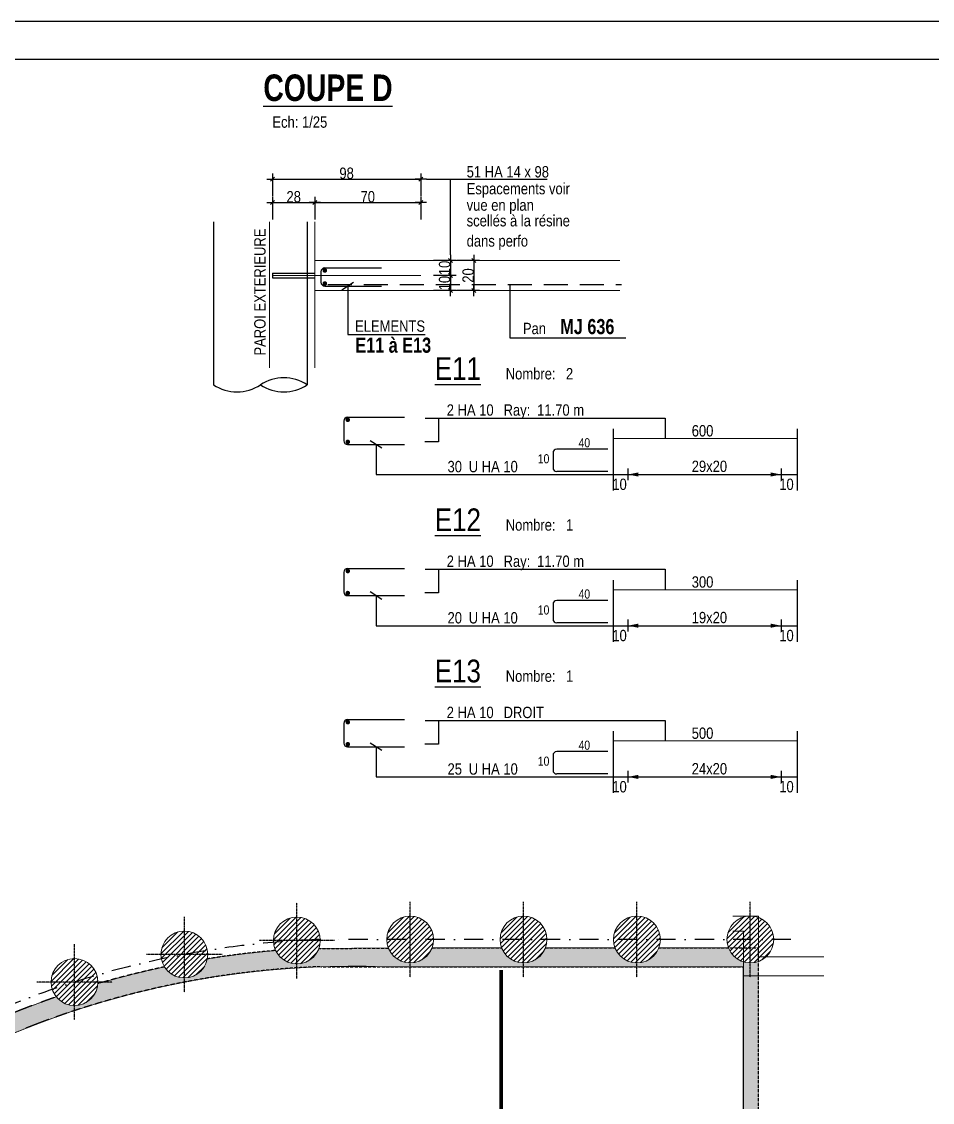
# Model space of a CAD drawing. Header units: metres. Extents: x 33574 to 39801, y -147554 to -143354.
# Drawn here: x 35029 to 36234, y -144783 to -143354 of the extents above; entities that cross this region are included whole.
import ezdxf
from ezdxf.enums import TextEntityAlignment as Align

# ---------------------------------------------------------------- set-up
doc = ezdxf.new("R2010")
doc.units = ezdxf.units.M
doc.header["$PDMODE"] = 65
doc.linetypes.add('INTERROMPU2', pattern=[9.524999999999999, 6.35, -3.175])
doc.linetypes.add('TIRETPTX2', pattern=[50.8, 25.4, -12.7, 0, -12.7])
for name, color, linetype in [('01-Cad  2', 1, 'Continuous'), ('01_ARMA_INF', 50, 'Continuous'), ('01_cote_gen', 4, 'Continuous'), ('01_isolant ext', 2, 'TIRETPTX2'), ('01_linteaux', 3, 'Continuous'), ('01_murs_coup', 5, 'Continuous'), ('01_murs_sup', 2, 'INTERROMPU2'), ('01_poch_murs', 251, 'Continuous'), ('01_sem', 42, 'Continuous'), ('01_texte', 230, 'Continuous'), ('AA_COTES', 2, 'Continuous')]:
    doc.layers.add(name, color=color, linetype=linetype)
doc.layers.add('01_PIEUX', color=5, linetype='Continuous', lineweight=60)
doc.styles.add('ARIAL NA', font='ARIALN.TTF')
doc.styles.add('impact', font='impact.ttf')
doc.styles.add('STYLE2', font='ARIALN.TTF')
doc.dimstyles.new('JB25', dxfattribs={"dimscale": 0.1, "dimtxt": 150, "dimasz": 15, "dimexe": 0.1, "dimexo": 0.1, "dimgap": 0.09, "dimtad": 1, "dimdec": 1, "dimlfac": 0.5, "dimdsep": 46, "dimtxsty": 'STYLE2', "dimblk1": 'BOND_G', "dimblk2": 'BOND_D', "dimsah": 1, "dimcen": 1.5, "dimdle": 0.01, "dimse1": 1, "dimse2": 1, "dimclrd": 4, "dimclre": 2, "dimclrt": 6, "dimazin": 2, "dimtfac": 2.333333333333333, "dimtdec": 1, "dimtix": 1, "dimtmove": 2, "dimatfit": 3, "dimldrblk": 'BOND_G', "dimfxl": 1, "dimtolj": 1, "dimtzin": 0, "dimarcsym": 0})

# ---------------------------------------------------------------- blocks, each defined once
blk = doc.blocks.new('BOND_G')
at = {"layer": 'AA_COTES', "color": 0}
for p, q in [((0, -5), (0, 14.99999999999999)), ((5, 0), (-5, 0)), ((1.767766952966312, 1.767766952966312), (-1.767766952966426, -1.767766952966426))]:
    blk.add_line(p, q, dxfattribs=at)
blk = doc.blocks.new('BOND_D')
at = {"layer": 'AA_COTES', "color": 0}
for p, q in [((5, 0), (-5, 0)), ((-1.767766952966312, -1.767766952966312), (1.767766952966426, 1.767766952966426)), ((0, 5), (0, -15))]:
    blk.add_line(p, q, dxfattribs=at)
blk = doc.blocks.new('*D431')
at = {"layer": '01_cote_gen', "color": 4, "lineweight": -2, "transparency": 16777216}
blk.add_line((35362.11889796138, -143593.0144909245), (35415.11889796138, -143593.0144909245), dxfattribs=at)
at = {"layer": 'DEFPOINTS', "color": 0, "lineweight": 0, "transparency": 16777216}
for p in [(35416.61889796138, -143593.0144909245), (35416.61889796138, -143618.3909674673), (35360.61889796138, -143692.3957639537)]:
    blk.add_point(p, dxfattribs=at)
at = {"layer": '01_cote_gen', "color": 4, "lineweight": -2, "transparency": 16777216, "xscale": 1.5, "yscale": 1.5, "zscale": 1.5, "rotation": 180}
blk.add_blockref('BOND_G', (35360.61889796138, -143593.0144909245), dxfattribs=at)
at = {"layer": '01_cote_gen', "color": 4, "lineweight": -2, "transparency": 16777216, "xscale": 1.5, "yscale": 1.5, "zscale": 1.5}
blk.add_blockref('BOND_D', (35416.61889796138, -143593.0144909245), dxfattribs=at)
at = {"layer": '01_cote_gen', "color": 6, "lineweight": 0, "transparency": 16777216, "insert": (35388.61889796138, -143585.3468961086), "char_height": 15, "attachment_point": 5, "style": 'STYLE2'}
blk.add_mtext('\\A1;28', dxfattribs=at)
blk = doc.blocks.new('*D432')
at = {"layer": '01_cote_gen', "color": 4, "lineweight": -2, "transparency": 16777216}
blk.add_line((35418.11889796138, -143593.0144909245), (35555.11889796137, -143593.0144909245), dxfattribs=at)
at = {"layer": 'DEFPOINTS', "color": 0, "lineweight": 0, "transparency": 16777216}
for p in [(35556.61889796137, -143593.0144909245), (35416.61889796138, -143600.5144909245), (35556.61889796137, -143689.3957639537)]:
    blk.add_point(p, dxfattribs=at)
at = {"layer": '01_cote_gen', "color": 4, "lineweight": -2, "transparency": 16777216, "xscale": 1.5, "yscale": 1.5, "zscale": 1.5, "rotation": 180}
blk.add_blockref('BOND_G', (35416.61889796138, -143593.0144909245), dxfattribs=at)
at = {"layer": '01_cote_gen', "color": 4, "lineweight": -2, "transparency": 16777216, "xscale": 1.5, "yscale": 1.5, "zscale": 1.5}
blk.add_blockref('BOND_D', (35556.61889796137, -143593.0144909245), dxfattribs=at)
at = {"layer": '01_cote_gen', "color": 6, "lineweight": 0, "transparency": 16777216, "insert": (35486.61889796138, -143585.3468961086), "char_height": 15, "attachment_point": 5, "style": 'STYLE2'}
blk.add_mtext('\\A1;70', dxfattribs=at)
blk = doc.blocks.new('*D433')
at = {"layer": '01_cote_gen', "color": 4, "lineweight": -2, "transparency": 16777216}
blk.add_line((35362.11889796138, -143561.8939760883), (35555.11889796137, -143561.8939760883), dxfattribs=at)
at = {"layer": 'DEFPOINTS', "color": 0, "lineweight": 0, "transparency": 16777216}
for p in [(35556.61889796137, -143561.8939760883), (35360.61889796138, -143615.5144909245), (35556.61889796137, -143615.5144909245)]:
    blk.add_point(p, dxfattribs=at)
at = {"layer": '01_cote_gen', "color": 4, "lineweight": -2, "transparency": 16777216, "xscale": 1.5, "yscale": 1.5, "zscale": 1.5, "rotation": 180}
blk.add_blockref('BOND_G', (35360.61889796138, -143561.8939760883), dxfattribs=at)
at = {"layer": '01_cote_gen', "color": 4, "lineweight": -2, "transparency": 16777216, "xscale": 1.5, "yscale": 1.5, "zscale": 1.5}
blk.add_blockref('BOND_D', (35556.61889796137, -143561.8939760883), dxfattribs=at)
at = {"layer": '01_cote_gen', "color": 6, "lineweight": 0, "transparency": 16777216, "insert": (35458.61889796138, -143554.2263812725), "char_height": 15, "attachment_point": 5, "style": 'STYLE2'}
blk.add_mtext('\\A1;98', dxfattribs=at)
blk = doc.blocks.new('*D434')
at = {"layer": '01_cote_gen', "color": 4, "lineweight": -2, "transparency": 16777216}
blk.add_line((35595.98478973648, -143670.8957639537), (35595.98478973648, -143687.8957639537), dxfattribs=at)
at = {"layer": 'DEFPOINTS', "color": 0, "lineweight": 0, "transparency": 16777216}
for p in [(35581.74934065965, -143669.3957639537), (35556.61889796137, -143689.3957639537), (35595.98478973648, -143689.3957639537)]:
    blk.add_point(p, dxfattribs=at)
at = {"layer": '01_cote_gen', "color": 4, "lineweight": -2, "transparency": 16777216, "xscale": 1.5, "yscale": 1.5, "zscale": 1.5}
for name, p, rotation in [('BOND_G', (35595.98478973648, -143669.3957639537), 90), ('BOND_D', (35595.98478973648, -143689.3957639537), 270)]:
    blk.add_blockref(name, p, dxfattribs=dict(at, rotation=rotation))
at = {"layer": '01_cote_gen', "color": 6, "lineweight": 0, "transparency": 16777216, "insert": (35588.31719492068, -143679.3957639537), "char_height": 15, "attachment_point": 5, "rotation": 90, "style": 'STYLE2'}
blk.add_mtext('\\A1;10', dxfattribs=at)
blk = doc.blocks.new('*D435')
at = {"layer": '01_cote_gen', "color": 4, "lineweight": -2, "transparency": 16777216}
blk.add_line((35595.98478973648, -143690.8957639537), (35595.98478973648, -143707.8957639537), dxfattribs=at)
at = {"layer": 'DEFPOINTS', "color": 0, "lineweight": 0, "transparency": 16777216}
for p in [(35573.48478973648, -143689.3957639537), (35573.48478973648, -143709.3957639537), (35595.98478973648, -143709.3957639537)]:
    blk.add_point(p, dxfattribs=at)
at = {"layer": '01_cote_gen', "color": 4, "lineweight": -2, "transparency": 16777216, "xscale": 1.5, "yscale": 1.5, "zscale": 1.5}
for name, p, rotation in [('BOND_G', (35595.98478973648, -143689.3957639537), 90), ('BOND_D', (35595.98478973648, -143709.3957639537), 270)]:
    blk.add_blockref(name, p, dxfattribs=dict(at, rotation=rotation))
at = {"layer": '01_cote_gen', "color": 6, "lineweight": 0, "transparency": 16777216, "insert": (35588.31719492068, -143699.3957639537), "char_height": 15, "attachment_point": 5, "rotation": 90, "style": 'STYLE2'}
blk.add_mtext('\\A1;10', dxfattribs=at)
blk = doc.blocks.new('*D436')
at = {"layer": '01_cote_gen', "color": 4, "lineweight": -2, "transparency": 16777216}
blk.add_line((35627.12493736618, -143670.8957639537), (35627.12493736618, -143707.8957639537), dxfattribs=at)
at = {"layer": 'DEFPOINTS', "color": 0, "lineweight": 0, "transparency": 16777216}
for p in [(35624.98545962889, -143669.3957639537), (35627.12493736618, -143709.3957639537), (35638.69123974111, -143709.3957639537)]:
    blk.add_point(p, dxfattribs=at)
at = {"layer": '01_cote_gen', "color": 4, "lineweight": -2, "transparency": 16777216, "xscale": 1.5, "yscale": 1.5, "zscale": 1.5}
for name, p, rotation in [('BOND_G', (35627.12493736618, -143669.3957639537), 90), ('BOND_D', (35627.12493736618, -143709.3957639537), 270)]:
    blk.add_blockref(name, p, dxfattribs=dict(at, rotation=rotation))
at = {"layer": '01_cote_gen', "color": 6, "lineweight": 0, "transparency": 16777216, "insert": (35619.45734255038, -143689.3957639537), "char_height": 15, "attachment_point": 5, "rotation": 90, "style": 'STYLE2'}
blk.add_mtext('\\A1;20', dxfattribs=at)

msp = doc.modelspace()

# ---------------------------------------------------------------- hatches: boundary and pattern name
at = {"layer": '01_murs_sup', "ltscale": 3}
h = msp.add_hatch(dxfattribs=at)
h.set_pattern_fill('DASH', color=256, scale=2.5, angle=135)
h.set_pattern_definition([(135, (-1377.46904745726, -135886.3766936216), (-11.22532015133644, 8.881784197001252e-16), [7.9375, -7.9375])])
edge = h.paths.add_edge_path()
edge.add_line((36030.72921046714, -145131.6349017622), (36003.72920695076, -145131.6349017622))
edge.add_line((36003.72920695076, -145131.6349017622), (36003.72921874811, -144596.6220185353))
edge.add_arc((35992.70585741517, -144567.6481422858), 31.000000000006, 200.7835595958433, 290.82974950423176, ccw=False)
edge.add_line((35963.72310392278, -144578.6481422858), (35871.68861090755, -144578.6481422858))
edge.add_arc((35842.70585741517, -144567.6481422858), 31.00000000000336, 200.7835595958433, 339.2164404041567, ccw=False)
edge.add_line((35813.72310392278, -144578.6481422858), (35721.68861090755, -144578.6481422858))
edge.add_arc((35692.70585741517, -144567.6481422858), 31.00000000000336, 200.7835595958433, 339.2164404041567, ccw=False)
edge.add_line((35663.72310392278, -144578.6481422858), (35571.68861090755, -144578.6481422858))
edge.add_arc((35542.70585741517, -144567.6481422858), 30.99999999999303, 201.3118853197231, 339.21644040420693, ccw=False)
edge.add_line((35513.82576589636, -144578.9149215001), (35421.88929907952, -144579.7669164767))
edge.add_arc((35392.79066069388, -144569.0772371503), 31.00000000000263, 205.0617590903103, 339.8286810938182, ccw=False)
edge.add_arc((35466.523687287, -145780.6175167353), 1202.726036363769, 94.85607431748207, 99.19121332791286)
edge.add_arc((35243.97213929259, -144587.4697053421), 30.99999999998539, 212.0348839783278, 349.09644301072296, ccw=False)
edge.add_arc((35466.52368728716, -145780.6175167352), 1202.726036363719, 101.9401136610933, 106.2742133279193)
edge.add_arc((35098.54700091707, -144624.0173050652), 30.9999999999968, 219.1178839784031, 356.17944301063665, ccw=False)
edge.add_arc((35466.52368728719, -145780.6175167352), 1202.726036363716, 109.0231136610926, 113.3572133279185)
edge.add_arc((34958.73824102782, -144678.2179376741), 30.9999999997465, 0, 3.2624430106296813, ccw=False)
edge.add_arc((34958.73824102755, -144678.2179376741), 31.00000000001819, 253.0777681002966, 359.9999999999462, ccw=False)
edge.add_line((34949.71496456216, -144707.8756598023), (34949.71496456216, -144722.341862265))
edge.add_arc((35466.52368728724, -145780.6175167352), 1177.726036363718, 92.05394913478762, 116.0285616730136, ccw=False)
edge.add_line((35424.31340018747, -144603.6481422858), (35983.72921859318, -144603.6481422858))
edge.add_line((35983.72921859318, -144603.6481422858), (35983.72920695076, -145131.6349014186))
edge.add_line((35983.72920695076, -145131.6349014186), (35798.7362840578, -145131.6349014186))
edge.add_line((35798.7362840578, -145131.6349014186), (35798.73340964063, -145494.6348953786))
edge.add_line((35798.73340964063, -145494.6348953786), (35423.4792067001, -145494.6348953786))
edge.add_line((35423.4792067001, -145494.6348953786), (35423.4792067001, -145627.4040440309))
edge.add_arc((34933.23140303898, -146364.8041766383), 885.4952651279693, 54.97246064441538, 56.3827363050446, ccw=False)
edge.add_line((35441.4792067001, -145639.6931267724), (35441.4792067001, -145514.6348953786))
edge.add_line((35441.4792067001, -145514.6348953786), (35531.47920662024, -145514.6348953786))
edge.add_line((35531.47920662024, -145514.6348953786), (35531.47920662024, -145690.6348835175))
edge.add_line((35531.47920662024, -145690.6348835175), (35507.33734167481, -145690.6348835175))
edge.add_arc((34933.23140303817, -146364.8041766382), 885.4952651283348, 49.58310368497262, 54.97246064434233)
edge.add_arc((34933.23140303814, -146364.8041766383), 885.495265128421, 54.9724606443442, 88.93337311106043)
edge.add_line((34949.71496456216, -145479.4623461771), (34949.71496456216, -145499.4658924054))
edge.add_arc((34933.23140303812, -146364.8041766383), 865.4952651284605, 31.88506078871228, 88.9087223828218, ccw=False)
edge.add_line((35668.13160548549, -145907.6349012024), (35798.73013929815, -145907.634901203))
edge.add_line((35798.73013929815, -145907.634901203), (35798.72650976552, -146365.9957603085))
edge.add_line((35798.72650976552, -146365.9957603085), (35818.72896800363, -146365.9957603085))
edge.add_line((35818.72896800363, -146365.9957603085), (35818.72896800363, -145758.6903359441))
edge.add_line((35818.72896800363, -145758.6903359441), (36078.4436895912, -145758.6903359441))
edge.add_line((36078.4436895912, -145758.6903359441), (36078.4436895912, -145740.6903359441))
edge.add_line((36078.4436895912, -145740.6903359441), (35818.72896800363, -145740.6903359441))
edge.add_line((35818.72896800363, -145740.6903359441), (35818.72896800363, -145147.6349014186))
edge.add_line((35818.72896800363, -145147.6349014186), (36030.72921046714, -145147.6349014186))
edge.add_line((36030.72921046714, -145147.6349014186), (36030.72921046714, -145131.6349017622))
edge = h.paths.add_edge_path(flags=16)
edge.add_line((35798.73325127054, -145507.6348953786), (35798.7305336645, -145692.597199733))
edge.add_line((35798.7305336645, -145692.597199733), (35798.73110959533, -145692.5985063117))
edge.add_line((35798.73110959533, -145692.5985063117), (35798.7324317029, -145710.6361900963))
edge.add_line((35798.7324317029, -145710.6361900963), (35798.73169924372, -145710.6348835175))
edge.add_line((35798.73169924372, -145710.6348835175), (35798.73029766824, -145887.634901203))
edge.add_line((35798.73029766824, -145887.634901203), (35679.16125707598, -145887.6349012025))
edge.add_arc((34933.23140303805, -146364.8041766384), 885.4952651285312, 32.60693550189016, 37.71342408084015)
edge.add_line((35633.72920448019, -145823.1357404712), (35633.7292148401, -145710.6348835175))
edge.add_line((35633.7292148401, -145710.6348835175), (35613.7292148401, -145710.6348835175))
edge.add_line((35613.7292148401, -145710.6348835175), (35613.72920677518, -145798.2138452048))
edge.add_arc((34933.23140303824, -146364.8041766384), 885.4952651283946, 39.78115613019648, 47.62597131948256)
edge.add_line((35530.02651067788, -145710.6348835175), (35613.7292148401, -145710.6348835175))
edge.add_line((35613.7292148401, -145710.6348835175), (35613.72921668184, -145690.6348835175))
edge.add_line((35613.72921668184, -145690.6348835175), (35549.47920693972, -145690.6348835175))
edge.add_line((35549.47920693972, -145690.6348835175), (35549.47920662024, -145690.6348835175))
edge.add_line((35549.47920662024, -145690.6348835175), (35549.47920662024, -145514.6348953786))
edge.add_line((35549.47920662024, -145514.6348953786), (35613.72923288923, -145514.6348953786))
edge.add_line((35613.72923288923, -145514.6348953786), (35613.72921668255, -145710.5971997362))
edge.add_line((35613.72921668255, -145710.5971997362), (35633.72921668256, -145710.5971997362))
edge.add_line((35633.72921668256, -145710.5971997362), (35633.72923288924, -145507.6348953786))
edge.add_line((35633.72923288923, -145507.6348953786), (35798.73325127054, -145507.6348953786))
h.paths.add_polyline_path([(35798.7362840578, -145131.6349015173), (35326.43875525198, -145131.6349015173), (35149.84942937765, -145286.8598370758), (35163.05365940719, -145301.8814318423), (35328.29120183799, -145156.6349015173), (35798.73608609518, -145156.6349015173)], flags=17)
at = {"layer": '01_poch_murs'}
h = msp.add_hatch(dxfattribs=at)
h.set_pattern_fill('ANSI31', color=256, scale=1.5)
h.set_pattern_definition([(45, (17184.09832845345, -135865.8095620589), (-3.367596045400932, 3.367596045400933), [])])
h.paths.add_polyline_path([(35392.7906606939, -144538.0772371503, 0.4142135623730951), (35361.7906606939, -144569.0772371503), (35392.7906606939, -144569.0772371503)])
h.paths.add_polyline_path([(35392.7906606939, -144569.0772371503), (35361.7906606939, -144569.0772371503, 0.4142135623730951), (35392.7906606939, -144600.0772371503)])
h.paths.add_polyline_path([(35392.7906606939, -144538.0772371503), (35392.7906606939, -144569.0772371503), (35423.7906606939, -144569.0772371503, 0.4142135623730951)])
h.paths.add_polyline_path([(35423.7906606939, -144569.0772371503), (35392.7906606939, -144569.0772371503), (35392.7906606939, -144600.0772371503, 0.4142135623730951)])
h = msp.add_hatch(dxfattribs=at)
h.set_pattern_fill('ANSI31', color=256, scale=1.5)
h.set_pattern_definition([(45, (17334.01352517473, -135864.3804671944), (-3.367596045400932, 3.367596045400933), [])])
h.paths.add_polyline_path([(35542.70585741518, -144536.6481422858, 0.4142135623730951), (35511.70585741518, -144567.6481422858), (35542.70585741518, -144567.6481422858)])
h.paths.add_polyline_path([(35542.70585741518, -144567.6481422858), (35511.70585741518, -144567.6481422858, 0.4142135623730951), (35542.70585741518, -144598.6481422858)])
h.paths.add_polyline_path([(35542.70585741518, -144536.6481422858), (35542.70585741518, -144567.6481422858), (35573.70585741518, -144567.6481422858, 0.4142135623730951)])
h.paths.add_polyline_path([(35573.70585741518, -144567.6481422858), (35542.70585741518, -144567.6481422858), (35542.70585741518, -144598.6481422858, 0.4142135623730951)])
h = msp.add_hatch(dxfattribs=at)
h.set_pattern_fill('ANSI31', color=256, scale=1.5)
h.set_pattern_definition([(45, (17484.01352517473, -135864.3804671944), (-3.367596045400932, 3.367596045400933), [])])
h.paths.add_polyline_path([(35692.70585741518, -144536.6481422858, 0.4142135623730951), (35661.70585741518, -144567.6481422858), (35692.70585741518, -144567.6481422858)])
h.paths.add_polyline_path([(35692.70585741518, -144567.6481422858), (35661.70585741518, -144567.6481422858, 0.4142135623730951), (35692.70585741518, -144598.6481422858)])
h.paths.add_polyline_path([(35692.70585741518, -144536.6481422858), (35692.70585741518, -144567.6481422858), (35723.70585741518, -144567.6481422858, 0.4142135623730951)])
h.paths.add_polyline_path([(35723.70585741518, -144567.6481422858), (35692.70585741518, -144567.6481422858), (35692.70585741518, -144598.6481422858, 0.4142135623730951)])
h = msp.add_hatch(dxfattribs=at)
h.set_pattern_fill('ANSI31', color=256, scale=1.5)
h.set_pattern_definition([(45, (17634.01352517473, -135864.3804671944), (-3.367596045400932, 3.367596045400933), [])])
h.paths.add_polyline_path([(35842.70585741518, -144536.6481422858, 0.4142135623730951), (35811.70585741518, -144567.6481422858), (35842.70585741518, -144567.6481422858)])
h.paths.add_polyline_path([(35842.70585741518, -144567.6481422858), (35811.70585741518, -144567.6481422858, 0.4142135623730951), (35842.70585741518, -144598.6481422858)])
h.paths.add_polyline_path([(35842.70585741518, -144536.6481422858), (35842.70585741518, -144567.6481422858), (35873.70585741518, -144567.6481422858, 0.4142135623730951)])
h.paths.add_polyline_path([(35873.70585741518, -144567.6481422858), (35842.70585741518, -144567.6481422858), (35842.70585741518, -144598.6481422858, 0.4142135623730951)])
h = msp.add_hatch(dxfattribs=at)
h.set_pattern_fill('ANSI31', color=256, scale=1.5)
h.set_pattern_definition([(45, (17784.01352517473, -135864.3804671944), (-3.367596045400932, 3.367596045400933), [])])
h.paths.add_polyline_path([(35992.70585741518, -144536.6481422858, 0.4142135623730951), (35961.70585741518, -144567.6481422858), (35992.70585741518, -144567.6481422858)])
h.paths.add_polyline_path([(35992.70585741518, -144567.6481422858), (35961.70585741518, -144567.6481422858, 0.4142135623730951), (35992.70585741518, -144598.6481422858)])
h.paths.add_polyline_path([(35992.70585741518, -144536.6481422858), (35992.70585741518, -144567.6481422858), (36023.70585741518, -144567.6481422858, 0.4142135623730951)])
h.paths.add_polyline_path([(36023.70585741518, -144567.6481422858), (35992.70585741518, -144567.6481422858), (35992.70585741518, -144598.6481422858, 0.4142135623730951)])
h = msp.add_hatch(dxfattribs=at)
h.set_pattern_fill('ANSI31', color=256, scale=1.5)
h.set_pattern_definition([(45, (17035.27980705215, -135884.2020302506), (-3.367596045400932, 3.367596045400933), [])])
h.paths.add_polyline_path([(35243.97213929259, -144556.4697053421, 0.4142135623730951), (35212.97213929259, -144587.4697053421), (35243.97213929259, -144587.4697053421)])
h.paths.add_polyline_path([(35243.97213929259, -144587.4697053421), (35212.97213929259, -144587.4697053421, 0.4142135623730951), (35243.97213929259, -144618.4697053421)])
h.paths.add_polyline_path([(35243.97213929259, -144556.4697053421), (35243.97213929259, -144587.4697053421), (35274.97213929259, -144587.4697053421, 0.4142135623730951)])
h.paths.add_polyline_path([(35274.97213929259, -144587.4697053421), (35243.97213929259, -144587.4697053421), (35243.97213929259, -144618.4697053421, 0.4142135623730951)])
at = {"layer": '01_poch_murs', "ltscale": 3}
h = msp.add_hatch(color=256, dxfattribs=at)
h.dxf.hatch_style = 1
h.paths.add_polyline_path([(35963.72310392281, -144578.6481422858), (35871.68861090756, -144578.6481422858, -0.690065559342354), (35813.72310392281, -144578.6481422858), (35721.68861090756, -144578.6481422858, -0.6900655593423551), (35663.72310392281, -144578.6481422858), (35571.68861090756, -144578.6481422858, -0.6866679614140103), (35513.82576589637, -144578.9149215001), (35421.88929907954, -144579.7669164767, -0.6667085915927928), (35364.70925735467, -144582.2086798166, 0.01891786864332901), (35274.41249541023, -144593.3335538591, -0.2058076460600042), (35260.66415619559, -144613.5920438995), (35260.66415619559, -144621.0225571965, -0.05293556011198203), (35508.73397438702, -144603.6481422858), (35983.72921859326, -144603.6481422858), (35983.72921873281, -144597.3200137799, -0.2326350150878804)])
h.paths.add_polyline_path([(35260.66415619559, -144621.0225571965), (35260.66415619559, -144613.5920438995, -0.4169943815633989), (35217.69265490567, -144603.9132055886, 0.01891333202871347), (35129.47810731833, -144626.0828937938, -0.6812689604309282), (35074.49566599207, -144643.5757632949, 0.01891333202871096), (34989.68800041122, -144676.4537398123, -0.0142360546494353), (34989.73824102759, -144678.2179376742, -0.503616030956479), (34949.71496456226, -144707.8756598023), (34949.71496456226, -144722.341862265, -0.06975970139477862)])
h.paths.add_polyline_path([(34949.71496456226, -144722.341862265), (34949.71496456226, -144707.8756598023, -0.1178131145377853), (34937.28214784244, -144700.5928357796, 0.01891333202871288), (34857.1757722185, -144743.6772884923, -0.04517119621277415), (34857.67974185162, -144749.2443462307, -0.6171070753033968), (34808.14637185998, -144774.0941791628, 0.01891333202871142), (34733.96393898948, -144826.7275158855, -0.07619285917296362), (34735.38709443379, -144836.0124642499, -0.5752177938253992), (34689.05931995975, -144862.9579523633, 0.0134997775354115), (34640.66669659685, -144906.2548062569), (34640.66669659685, -144940.9754217586, -0.08088505237707058)])
h.paths.add_polyline_path([(34640.66669659685, -144940.9754217586), (34640.66669659685, -144906.2548062569, 0.005412172626123334), (34621.93306630073, -144924.3368375834, -0.1073610116204503), (34624.7268349417, -144937.1979616602, -0.5347923163912949), (34581.83860173779, -144965.8278396078, 0.01891333202870704), (34522.79306623754, -145035.0154556863, -0.1387367531134328), (34527.38795597648, -145051.2564578753, -0.4956818265242388), (34488.1207125411, -145081.1337516948, 0.0140874434755383), (34450.28116331858, -145137.3438183572), (34479.99565134299, -145137.3438183572, -0.05401596373595395)])
at = {"layer": '01_poch_murs'}
h = msp.add_hatch(dxfattribs=at)
h.set_pattern_fill('ANSI31', color=256, scale=1.5)
h.set_pattern_definition([(45, (16889.85466867664, -135920.7496299738), (-3.367596045400932, 3.367596045400933), [])])
h.paths.add_polyline_path([(35098.54700091709, -144593.0173050652, 0.4142135623730951), (35067.54700091709, -144624.0173050652), (35098.54700091709, -144624.0173050652)])
h.paths.add_polyline_path([(35098.54700091709, -144624.0173050652), (35067.54700091709, -144624.0173050652, 0.4142135623730951), (35098.54700091709, -144655.0173050652)])
h.paths.add_polyline_path([(35098.54700091709, -144593.0173050652), (35098.54700091709, -144624.0173050652), (35129.54700091709, -144624.0173050652, 0.4142135623730951)])
h.paths.add_polyline_path([(35129.54700091709, -144624.0173050652), (35098.54700091709, -144624.0173050652), (35098.54700091709, -144655.0173050652, 0.4142135623730951)])

# ---------------------------------------------------------------- linework, layer by layer
at = {"layer": '01-Cad  2'}
for p, q in [((39800.79301511295, -143353.570881256), (33573.63955840767, -143353.570881256)), ((39750.79301511295, -143403.570881256), (33623.63955840768, -143403.570881256))]:
    msp.add_line(p, q, dxfattribs=at)
at = {"layer": '01_ARMA_INF', "linetype": 'Continuous', "lineweight": 0, "const_width": 5, "flags": 128}
msp.add_lwpolyline([(35663.10124965953, -144608.1017628494), (35663.26629377392, -145143.6349015164)], dxfattribs=at)
at = {"layer": '01_isolant ext'}
msp.add_line((36046.54660539585, -144567.6481422858), (35442.54660539585, -144567.6481422858), dxfattribs=at)
msp.add_arc((35466.52368760014, -145780.6175165098), 1213.726036363743, 91.99092271833612, 160.6105502048439, dxfattribs=at)
at = {"layer": '01_linteaux'}
for p, q in [((35282.61889796138, -143618.3909674673), (35282.61889796138, -143833.984678432)), ((35406.61889796138, -143618.3909674673), (35406.61889796138, -143833.984678432)), ((35424.61889796138, -143684.3957639537), (35424.61889796138, -143698.3957639537)), ((35429.61889796138, -143679.3957639537), (35504.61889796138, -143679.3957639537)), ((35360.61889796138, -143686.3957639537), (35416.61889796138, -143686.3957639537)), ((35360.61889796138, -143686.3957639537), (35360.61889796138, -143692.3957639537)), ((35360.61889796138, -143692.3957639537), (35416.61889796138, -143692.3957639537)), ((35429.61889796138, -143703.3957639537), (35504.61889796138, -143703.3957639537)), ((35455.0127590188, -143881.867370994), (35455.0127590188, -143907.867370994)), ((35460.0127590188, -143876.867370994), (35535.0127590188, -143876.867370994)), ((35460.0127590188, -143912.867370994), (35535.0127590188, -143912.867370994)), ((35455.0127590188, -144081.867370994), (35455.0127590188, -144107.867370994)), ((35460.0127590188, -144076.867370994), (35535.0127590188, -144076.867370994)), ((35460.0127590188, -144112.867370994), (35535.0127590188, -144112.867370994)), ((35455.0127590188, -144281.867370994), (35455.0127590188, -144307.867370994)), ((35460.0127590188, -144276.867370994), (35535.0127590188, -144276.867370994)), ((35460.0127590188, -144312.867370994), (35535.0127590188, -144312.867370994)), ((35983.72920695076, -145131.6349014186), (35983.72921859318, -144603.6481422858))]:
    msp.add_line(p, q, dxfattribs=at)
at = {"layer": '01_linteaux', "linetype": 'Continuous'}
for p, q in [((35731.70981484296, -143924.1400210861), (35731.70981484296, -143943.7513388521)), ((35804.29315844604, -143919.1400210861), (35736.70981484296, -143919.1400210861)), ((35804.29315844604, -143948.7513388521), (35736.70981484296, -143948.7513388521)), ((35731.70981484296, -144124.1400210861), (35731.70981484296, -144143.7513388521)), ((35804.29315844604, -144119.1400210861), (35736.70981484296, -144119.1400210861)), ((35804.29315844604, -144148.7513388521), (35736.70981484296, -144148.7513388521)), ((35731.70981484296, -144324.1400210861), (35731.70981484296, -144343.7513388521)), ((35804.29315844604, -144319.1400210861), (35736.70981484296, -144319.1400210861)), ((35804.29315844604, -144348.7513388521), (35736.70981484296, -144348.7513388521))]:
    msp.add_line(p, q, dxfattribs=at)
at = {"layer": '01_linteaux', "linetype": 'TIRETPTX2', "ltscale": 0.01}
for p, q in [((35392.7906606939, -144619.0772371503), (35392.7906606939, -144519.0772371503)), ((35542.70585741518, -144617.6481422858), (35542.70585741518, -144517.6481422858)), ((35692.70585741518, -144617.6481422858), (35692.70585741518, -144517.6481422858)), ((35842.70585741518, -144617.6481422858), (35842.70585741518, -144517.6481422858)), ((35992.70585741522, -144617.6481422858), (35992.70585741522, -144517.6481422858)), ((35992.70585741518, -144617.6481422858), (35992.70585741518, -144517.6481422858)), ((35243.97213929259, -144637.4697053421), (35243.97213929259, -144537.4697053421)), ((35442.7906606939, -144569.0772371503), (35342.7906606939, -144569.0772371503)), ((35098.54700091709, -144674.0173050652), (35098.54700091709, -144574.0173050652)), ((35293.97213929259, -144587.4697053421), (35193.97213929259, -144587.4697053421)), ((35148.54700091709, -144624.0173050652), (35048.54700091709, -144624.0173050652))]:
    msp.add_line(p, q, dxfattribs=at)
at = {"layer": '01_linteaux', "const_width": 3, "flags": 128}
for points in [[(35428.28803891133, -143682.8052932159, 1), (35431.28803891133, -143682.8052932159, 1)], [(35428.28803891133, -143699.9862346915, -1), (35431.28803891133, -143699.9862346915, -1)], [(35458.68189996875, -143880.2769002562, 1), (35461.68189996875, -143880.2769002562, 1)], [(35458.68189996875, -143909.4578417318, -1), (35461.68189996875, -143909.4578417318, -1)], [(35458.68189996875, -144080.2769002562, 1), (35461.68189996875, -144080.2769002562, 1)], [(35458.68189996875, -144109.4578417318, -1), (35461.68189996875, -144109.4578417318, -1)], [(35458.68189996875, -144280.2769002562, 1), (35461.68189996875, -144280.2769002562, 1)], [(35458.68189996875, -144309.4578417318, -1), (35461.68189996875, -144309.4578417318, -1)]]:
    msp.add_lwpolyline(points, format="xyb", close=True, dxfattribs=at)
at = {"layer": '01_linteaux'}
for centre, radius, start, end in [((35429.61889796138, -143684.3957639537), 5, 90, 180), ((35429.61889796138, -143698.3957639537), 5, 180, 270), ((35375.61889796138, -143881.5021497232), 56.73543934712385, 56.87990753999527, 123.1200924600057), ((35313.61889796138, -143786.4672071408), 56.73543934712385, 236.8799075390635, 303.1200924609384), ((35375.61889796138, -143786.4672071408), 56.73543934712385, 236.8799075393993, 303.1200924605996), ((35460.0127590188, -143881.867370994), 5, 90, 180), ((35460.0127590188, -143907.867370994), 5, 180, 270), ((35460.0127590188, -144081.867370994), 5, 90, 180), ((35460.0127590188, -144107.867370994), 5, 180, 270), ((35460.0127590188, -144281.867370994), 5, 90, 180), ((35460.0127590188, -144307.867370994), 5, 180, 270)]:
    msp.add_arc(centre, radius, start, end, dxfattribs=at)
at = {"layer": '01_linteaux', "linetype": 'Continuous'}
for centre, start, end in [((35736.70981484296, -143924.1400210861), 90, 180), ((35736.70981484296, -143943.7513388521), 180, 270), ((35736.70981484296, -144124.1400210861), 90, 180), ((35736.70981484296, -144143.7513388521), 180, 270), ((35736.70981484296, -144324.1400210861), 90, 180), ((35736.70981484296, -144343.7513388521), 180, 270)]:
    msp.add_arc(centre, 5, start, end, dxfattribs=at)
at = {"layer": '01_murs_coup', "linetype": 'Continuous', "lineweight": 5}
for p, q in [((35356.61889796138, -143618.3909674673), (35356.61889796138, -143811.6341056403)), ((35416.61889796138, -143618.3909674673), (35416.61889796138, -143811.6341056403)), ((35416.61889796138, -143669.3957639537), (35820.19431574168, -143669.3957639537)), ((35360.61889796138, -143689.3957639537), (35556.61889796137, -143689.3957639537)), ((35416.61889796138, -143709.3957639537), (35820.19431574168, -143709.3957639537)), ((35969.40957893626, -144536.6481413075), (36003.72922007066, -144536.6481420643)), ((35969.40957893626, -144536.6481413075), (36003.72922007066, -144536.6481420643)), ((36003.72921888021, -144590.6349013258), (36003.72922007066, -144536.6481420643)), ((36003.72921888021, -144590.6349013258), (36003.72922007066, -144536.6481420643)), ((35969.40957893626, -144556.6481413075), (35983.72921962965, -144556.6481416233)), ((35969.40957893626, -144556.6481413075), (35983.72921962965, -144556.6481416233)), ((35983.72921832895, -144615.634901327), (35983.72921962965, -144556.6481416233)), ((35983.72921832895, -144615.634901327), (35983.72921962965, -144556.6481416233)), ((35421.88929907954, -144579.7669164767), (35513.82576589637, -144578.9149215001)), ((35571.68861090756, -144578.6481422858), (35663.72310392281, -144578.6481422858)), ((35721.68861090756, -144578.6481422858), (35813.72310392281, -144578.6481422858)), ((35871.68861090756, -144578.6481422858), (35963.72310392281, -144578.6481422858)), ((36003.72921888021, -144590.6349013258), (36089.90957893626, -144590.6349013208)), ((36003.72921888021, -144590.6349013258), (36089.90957893626, -144590.6349013208)), ((35508.73397438737, -144603.6481422858), (35983.80585741518, -144603.6481422858)), ((35983.72921832895, -144615.634901327), (36089.90957893626, -144615.6349013208)), ((35983.72921832895, -144615.634901327), (36089.90957893626, -144615.6349013208))]:
    msp.add_line(p, q, dxfattribs=at)
for radius, start, end in [(1202.726036363743, 94.85607431743394, 99.19121332802186), (1177.726036363743, 87.94605086509816, 160.4695873564452), (1202.726036363743, 101.9401136610993, 106.2742133278324), (1202.726036363743, 109.0231136608115, 113.3572133278591)]:
    msp.add_arc((35466.52368728725, -145780.6175167353), radius, start, end, dxfattribs=at)
at = {"layer": '01_murs_sup', "ltscale": 5}
msp.add_line((35433.75925299096, -143701.3957639537), (35822.21857813471, -143701.3957639537), dxfattribs=at)
at = {"layer": '01_murs_sup', "ltscale": 0.05}
for p, q in [((35421.88929907951, -144579.7669164767), (35513.82576589635, -144578.9149215001)), ((35571.68861090753, -144578.6481422858), (35663.72310392278, -144578.6481422858)), ((35721.68861090753, -144578.6481422858), (35813.72310392278, -144578.6481422858)), ((35871.68861090753, -144578.6481422858), (36003.72921914445, -144578.6481422858)), ((36003.72920695076, -145131.6349017622), (36003.72921914445, -144578.6481422858)), ((35425.61516969654, -144603.6481422858), (35983.72921859318, -144603.6481422858))]:
    msp.add_line(p, q, dxfattribs=at)
for radius, start, end in [(1202.726036363743, 94.85607431743394, 99.19121332802186), (1177.726036363743, 91.99065690944032, 160.4695873564452), (1202.726036363743, 101.9401136610993, 106.2742133278324), (1202.726036363743, 109.0231136608115, 113.3572133278591)]:
    msp.add_arc((35466.52368728723, -145780.6175167352), radius, start, end, dxfattribs=at)
at = {"layer": '01_PIEUX', "linetype": 'Continuous', "lineweight": 5}
for centre in [(35392.7906606939, -144569.0772371503), (35542.70585741518, -144567.6481422858), (35692.70585741518, -144567.6481422858), (35842.70585741518, -144567.6481422858), (35992.70585741518, -144567.6481422858), (35243.97213929259, -144587.4697053421), (35098.54700091709, -144624.0173050652)]:
    msp.add_circle(centre, 31, dxfattribs=at)
at = {"layer": '01_sem', "color": 2, "lineweight": 0, "ltscale": 7}
for p, q in [((35811.11345254099, -143905.0789770145), (36054.59229009649, -143905.0789770145)), ((35811.11345254099, -144105.0789770145), (36054.59229009649, -144105.0789770145)), ((35811.11345254099, -144305.0789770145), (36054.59229009649, -144305.0789770145))]:
    msp.add_line(p, q, dxfattribs=at)
at = {"layer": '01_texte'}
for p, q in [((35564.11889796137, -143561.8939760883), (35723.79001064888, -143561.8939760883)), ((35595.98478973648, -143661.8957639537), (35595.98478973648, -143561.8939760883)), ((35452.37388533635, -143708.4035365178), (35467.89154434939, -143698.3879913896)), ((35460.13271484287, -143703.3957639537), (35460.13271484287, -143767.3402036231)), ((35674.62662231814, -143701.3957639537), (35674.62662231814, -143771.6719126017)), ((35460.13271484287, -143767.3402036231), (35562.37225645993, -143767.3402036231)), ((35674.62662231814, -143771.6719126017), (35827.852611015, -143771.6719126017)), ((35505.27158852531, -143917.8751435581), (35489.75392951228, -143907.8595984299)), ((35505.27158852531, -144117.8751435581), (35489.75392951228, -144107.8595984299)), ((35505.27158852531, -144317.8751435581), (35489.75392951228, -144307.8595984299))]:
    msp.add_line(p, q, dxfattribs=at)
at = {"layer": '01_texte', "ltscale": 30}
for p, q in [((35562.48350913106, -143877.9756363658), (35880.1220819809, -143877.9756363658)), ((35580.28547746421, -143877.9756363658), (35580.28547746421, -143909.308409767)), ((35880.1220819809, -143877.9756363658), (35880.1220819809, -143905.0789770145)), ((35811.11345254099, -143892.2402114483), (35811.11345254099, -143973.754242475)), ((36054.59229009649, -143892.2402114483), (36054.59229009649, -143973.754242475)), ((35497.51275901881, -143912.867370994), (35497.51275901881, -143952.610849781)), ((35580.28547746421, -143909.308409767), (35562.32749833015, -143909.308409767)), ((35497.51275901881, -143952.610849781), (36054.59229009649, -143952.610849781)), ((35830.82729443255, -143944.5505253537), (35830.82729443255, -143960.1902637287)), ((36033.50149937128, -143944.5505253537), (36033.50149937128, -143960.1902637287)), ((35562.48350913106, -144077.9756363658), (35880.1220819809, -144077.9756363658)), ((35580.28547746421, -144077.9756363658), (35580.28547746421, -144109.308409767)), ((35880.1220819809, -144077.9756363658), (35880.1220819809, -144105.0789770145)), ((35811.11345254099, -144092.2402114483), (35811.11345254099, -144173.754242475)), ((36054.59229009649, -144092.2402114483), (36054.59229009649, -144173.754242475)), ((35497.51275901881, -144112.867370994), (35497.51275901881, -144152.610849781)), ((35580.28547746421, -144109.308409767), (35562.32749833015, -144109.308409767)), ((35497.51275901881, -144152.610849781), (36054.59229009649, -144152.610849781)), ((35830.82729443255, -144144.5505253537), (35830.82729443255, -144160.1902637287)), ((36033.50149937128, -144144.5505253537), (36033.50149937128, -144160.1902637287)), ((35562.48350913106, -144277.9756363658), (35880.1220819809, -144277.9756363658)), ((35580.28547746421, -144277.9756363658), (35580.28547746421, -144309.308409767)), ((35880.1220819809, -144277.9756363658), (35880.1220819809, -144305.0789770145)), ((35811.11345254099, -144292.2402114483), (35811.11345254099, -144373.754242475)), ((36054.59229009649, -144292.2402114483), (36054.59229009649, -144373.754242475)), ((35497.51275901881, -144312.867370994), (35497.51275901881, -144352.610849781)), ((35580.28547746421, -144309.308409767), (35562.32749833015, -144309.308409767)), ((35497.51275901881, -144352.610849781), (36054.59229009649, -144352.610849781)), ((35830.82729443255, -144344.5505253537), (35830.82729443255, -144360.1902637287)), ((36033.50149937128, -144344.5505253537), (36033.50149937128, -144360.1902637287))]:
    msp.add_line(p, q, dxfattribs=at)
for points in [[(35830.82729443255, -143952.610849781), (35844.64977203786, -143949.8561078426), (35844.64977203786, -143952.610849781)], [(35830.82729443255, -143952.610849781), (35844.64977203786, -143955.3655917194), (35844.64977203786, -143952.610849781)], [(36033.50149937128, -143952.610849781), (36019.67902176597, -143949.8561078426), (36019.67902176597, -143952.610849781)], [(36033.50149937128, -143952.610849781), (36019.67902176597, -143955.3655917194), (36019.67902176597, -143952.610849781)], [(35830.82729443255, -144152.610849781), (35844.64977203786, -144149.8561078426), (35844.64977203786, -144152.610849781)], [(35830.82729443255, -144152.610849781), (35844.64977203786, -144155.3655917194), (35844.64977203786, -144152.610849781)], [(36033.50149937128, -144152.610849781), (36019.67902176597, -144149.8561078426), (36019.67902176597, -144152.610849781)], [(36033.50149937128, -144152.610849781), (36019.67902176597, -144155.3655917194), (36019.67902176597, -144152.610849781)], [(35830.82729443255, -144352.610849781), (35844.64977203786, -144349.8561078426), (35844.64977203786, -144352.610849781)], [(35830.82729443255, -144352.610849781), (35844.64977203786, -144355.3655917194), (35844.64977203786, -144352.610849781)], [(36033.50149937128, -144352.610849781), (36019.67902176597, -144349.8561078426), (36019.67902176597, -144352.610849781)], [(36033.50149937128, -144352.610849781), (36019.67902176597, -144355.3655917194), (36019.67902176597, -144352.610849781)]]:
    msp.add_solid(points, dxfattribs=at)

# ---------------------------------------------------------------- texts
at = {"layer": '01_texte', "style": 'impact'}
msp.add_text('%%UCOUPE D', height=35, dxfattribs=at).set_placement((35433.94970113412, -143469.0211364711), align=Align.BOTTOM_CENTER)
at = {"layer": '01_texte'}
for s, height, style, p in [('Ech: 1/25', 15, 'ARIAL NA', (35360.43031568796, -143493.9272673984)), ('51 HA 14 x 98', 15, 'ARIAL NA', (35617.46371660796, -143559.7224699036)), ('Espacements voir', 15, 'ARIAL NA', (35617.46371660796, -143581.9868799871)), ('vue en plan', 15, 'ARIAL NA', (35617.46371660796, -143603.7335316665)), ('scellés à la résine', 15, 'ARIAL NA', (35617.46371660796, -143624.4446415779)), ('dans perfo', 15, 'ARIAL NA', (35617.46371660796, -143651.1557514893)), ('ELEMENTS', 15, 'ARIAL NA', (35469.84174380531, -143763.8195404396)), ('Pan', 15, 'ARIAL NA', (35691.86298207908, -143766.9552434785)), ('MJ 636', 20, 'impact', (35741.37965645146, -143766.9552434785)), ('E11 à E13', 20, 'impact', (35470.19980884359, -143791.522710035)), ('%%UE11', 30, 'STYLE2', (35575.19499119168, -143827.4814629803)), ('Nombre:', 15, 'STYLE2', (35669.16403844962, -143826.8466770257)), ('2', 15, 'STYLE2', (35748.78693524538, -143826.8466770257)), ('2 HA 10', 15, 'STYLE2', (35591.06992678944, -143874.8155660111)), ('Ray:', 15, 'STYLE2', (35666.29179632672, -143874.8155660111)), ('11.70 m', 15, 'STYLE2', (35710.74108987879, -143874.8155660111)), ('600', 15, 'STYLE2', (35915.20754130533, -143902.2883516062)), ('40', 12, 'STYLE2', (35765.50806067068, -143916.657459364)), ('10', 12, 'STYLE2', (35711.58196399874, -143937.7967233279)), ('30', 15, 'STYLE2', (35592.15650618591, -143949.6549707263)), ('  U HA 10', 15, 'STYLE2', (35610.62804760366, -143949.6549707263)), ('29x20', 15, 'STYLE2', (35915.20754130533, -143949.3125647926)), ('10', 15, 'STYLE2', (35810.15009688243, -143973.0897829624)), ('10', 15, 'STYLE2', (36031.02889802485, -143973.0897829624)), ('%%UE12', 30, 'STYLE2', (35575.19499119168, -144027.4814629803)), ('Nombre:', 15, 'STYLE2', (35669.16403844962, -144026.8466770257)), ('1', 15, 'STYLE2', (35748.78693524538, -144026.8466770257)), ('2 HA 10', 15, 'STYLE2', (35591.06992678944, -144074.8155660111)), ('Ray:', 15, 'STYLE2', (35666.29179632672, -144074.8155660111)), ('11.70 m', 15, 'STYLE2', (35710.74108987879, -144074.8155660111)), ('300', 15, 'STYLE2', (35915.20754130533, -144102.2883516062)), ('40', 12, 'STYLE2', (35765.50806067068, -144116.657459364)), ('10', 12, 'STYLE2', (35711.58196399874, -144137.7967233279)), ('20', 15, 'STYLE2', (35592.15650618591, -144149.6549707263)), ('  U HA 10', 15, 'STYLE2', (35610.62804760366, -144149.6549707263)), ('19x20', 15, 'STYLE2', (35915.20754130533, -144149.3125647926)), ('10', 15, 'STYLE2', (35810.15009688243, -144173.0897829624)), ('10', 15, 'STYLE2', (36031.02889802485, -144173.0897829624)), ('%%UE13', 30, 'STYLE2', (35575.19499119168, -144227.4814629803)), ('Nombre:', 15, 'STYLE2', (35669.16403844962, -144226.8466770257)), ('1', 15, 'STYLE2', (35748.78693524538, -144226.8466770257)), ('2 HA 10', 15, 'STYLE2', (35591.06992678944, -144274.8155660111)), ('DROIT', 15, 'STYLE2', (35666.29179632672, -144274.8155660111)), ('500', 15, 'STYLE2', (35915.20754130533, -144302.2883516062)), ('40', 12, 'STYLE2', (35765.50806067068, -144316.657459364)), ('10', 12, 'STYLE2', (35711.58196399874, -144337.7967233279)), ('25', 15, 'STYLE2', (35592.15650618591, -144349.6549707263)), ('  U HA 10', 15, 'STYLE2', (35610.62804760366, -144349.6549707263)), ('24x20', 15, 'STYLE2', (35915.20754130533, -144349.3125647926)), ('10', 15, 'STYLE2', (35810.15009688243, -144373.0897829624)), ('10', 15, 'STYLE2', (36031.02889802485, -144373.0897829624))]:
    msp.add_text(s, height=height, dxfattribs=dict(at, style=style)).set_placement(p)
at = {"layer": '01_texte', "style": 'ARIAL NA'}
msp.add_text('PAROI EXTERIEURE', height=15, rotation=90, dxfattribs=at).set_placement((35351.4073179535, -143795.2873895047))

# ---------------------------------------------------------------- dimensions: what is measured, and where the dimension line sits
at = {"layer": '01_cote_gen', "lineweight": 0}
for base, p1, p2, picture, middle in [((35556.61889796137, -143561.8939760883), (35360.61889796138, -143615.5144909245), (35556.61889796137, -143615.5144909245), '*D433', (35458.61889796138, -143554.2263812725)), ((35416.61889796138, -143593.0144909245), (35360.61889796138, -143692.3957639537), (35416.61889796138, -143618.3909674673), '*D431', (35388.61889796138, -143585.3468961086)), ((35556.61889796137, -143593.0144909245), (35416.61889796138, -143600.5144909245), (35556.61889796137, -143689.3957639537), '*D432', (35486.61889796138, -143585.3468961086))]:
    dim = msp.add_linear_dim(base=base, p1=p1, p2=p2, dimstyle='JB25', dxfattribs=at)
    dim.commit()
    dim.dimension.update_dxf_attribs({"geometry": picture, "text_midpoint": middle})
for base, p1, p2, picture, middle in [((35595.98478973648, -143689.3957639537), (35581.74934065965, -143669.3957639537), (35556.61889796137, -143689.3957639537), '*D434', (35588.31719492068, -143679.3957639537)), ((35627.12493736618, -143709.3957639537), (35624.98545962889, -143669.3957639537), (35638.69123974111, -143709.3957639537), '*D436', (35619.45734255038, -143689.3957639537)), ((35595.98478973648, -143709.3957639537), (35573.48478973648, -143689.3957639537), (35573.48478973648, -143709.3957639537), '*D435', (35588.31719492068, -143699.3957639537))]:
    dim = msp.add_linear_dim(base=base, p1=p1, p2=p2, angle=90, dimstyle='JB25', dxfattribs=at)
    dim.commit()
    dim.dimension.update_dxf_attribs({"geometry": picture, "text_midpoint": middle})

doc.saveas('drawing.dxf')
